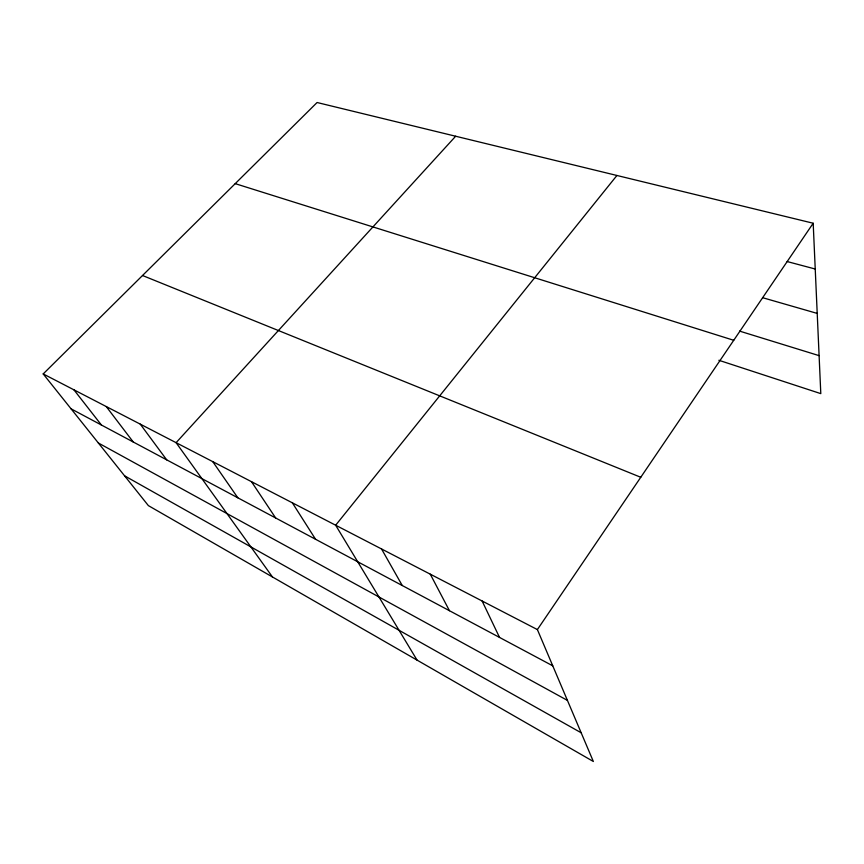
<?xml version="1.0" encoding="UTF-8"?>
<svg xmlns="http://www.w3.org/2000/svg" width="864" height="864" viewBox="0 0 864 864"><rect width="100%" height="100%" fill="white"/><g stroke="black" fill="none" stroke-linecap="round" stroke-linejoin="round"><path stroke-width="1.3" d="M537.386 629.586L813.186 223.236L317.088 102.514L43.2 373.928L148.381 505.624L593.352 761.486L537.386 629.586L43.2 373.928M616.918 175.478L335.653 525.226L417.053 660.107M455.663 136.231L176.094 442.681L272.462 576.968M787.169 261.554L815.227 269.017M763.052 297.821L817.214 313.405M739.573 331.106L819.104 355.644M235.213 183.643L733.73 340.286M718.859 360.277L820.8 393.628L813.186 223.236M142.517 275.508L640.764 477.274M71.064 408.823L552.766 665.831M98.356 442.994L567.432 700.402M124.589 475.826L581.18 732.78M73.937 389.837L101.412 425.012M106.25 406.555L133.25 442.001M140.26 424.138L166.698 459.853M212.771 461.657L237.827 497.794M251.478 481.68L275.659 517.979M292.367 502.837L315.565 539.276M381.542 548.964L402.257 585.522M430.272 574.171L449.453 610.708M482.112 600.988L499.532 637.427"/></g></svg>
